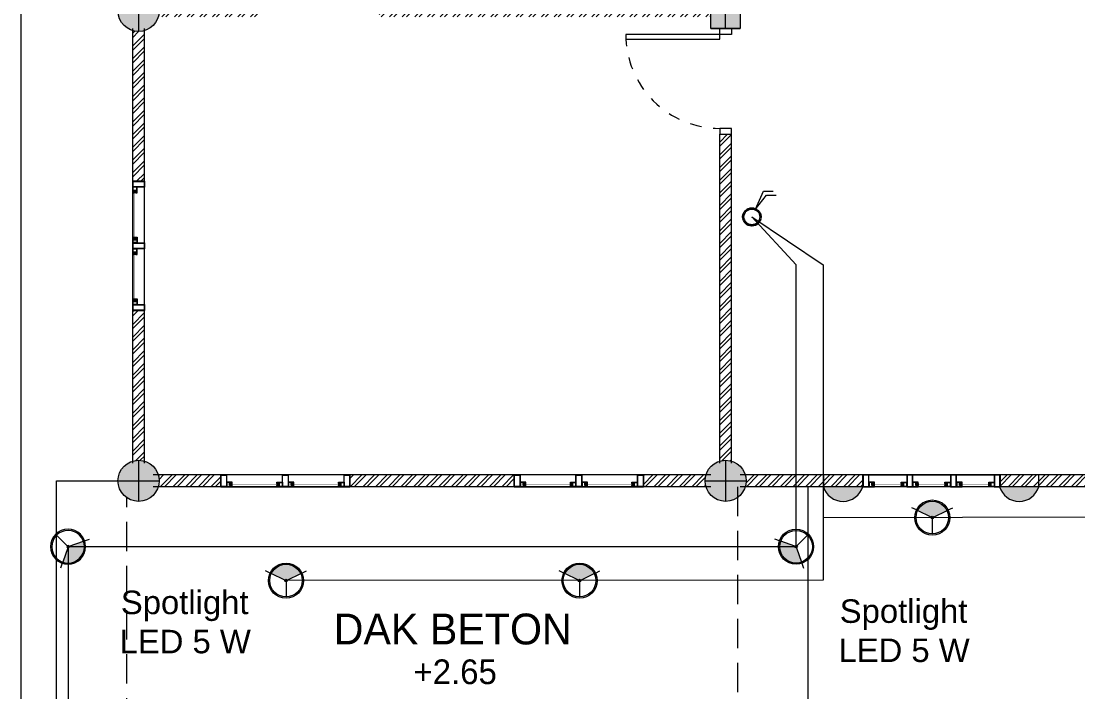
# Model space of a CAD drawing. Header units: millimetres. Extents: x -667 to -468, y -723 to -475.
# Drawn here: x -546.15 to -537.15, y -707.18 to -701.47 of the extents above; entities that cross this region are included whole.
import ezdxf

# ---------------------------------------------------------------- set-up
doc = ezdxf.new("R2010")
doc.units = ezdxf.units.MM
doc.linetypes.add('DASHED2', pattern=[0.375, 0.25, -0.125])
doc.linetypes.add('HIDDEN', pattern=[0.375, 0.25, -0.125])
doc.layers.get('0').update_dxf_attribs({"lineweight": 9})
for name, color, linetype, lineweight in [('COLUMN', 11, 'Continuous', 9), ('dinding', 36, 'Continuous', 9), ('DOOR', 6, 'Continuous', 5), ('HIDDEN', 9, 'HIDDEN', 5), ('NOTASI', 250, 'Continuous', 5), ('pintu', 6, 'Continuous', 5), ('TEXT', 26, 'Continuous', 5)]:
    doc.layers.add(name, color=color, linetype=linetype, lineweight=lineweight)
doc.styles.get("Standard").update_dxf_attribs({"font": 'arial.ttf'})
pattern_1 = [(45, (113.00251, -159.11501), (-0.053881537, 0.053881537), []), (45, (113.038434, -159.11501), (-0.053881537, 0.053881537), [])]

# ---------------------------------------------------------------- blocks, each defined once
blk = doc.blocks.new('spotlight')
h = blk.add_hatch(color=256)
h.set_gradient(color1=(246, 249, 78), one_color=1, tint=1, name='SPHERICAL')
h.paths.add_polyline_path([(0.0104, 0.005), (0.1332, 0.0638, 0.629887), (-0.1332, 0.0638), (-0.0104, 0.005, -0.629887)])
h = blk.add_hatch(color=256)
h.set_gradient(color1=(186, 177, 3), one_color=1, tint=1, name='SPHERICAL')
h.paths.add_polyline_path([(0.0115, 0, 1), (-0.0115, 0, 1)])
at = {"color": 244, "true_color": 0x990a2b}
for p, q in [((-0.1436, 0.0687), (-0.1848, 0.0885)), ((-0.0104, 0.005), (-0.1332, 0.0638)), ((0.0104, 0.005), (0.1332, 0.0638)), ((0.1436, 0.0687), (0.1848, 0.0885)), ((0, -0.0115), (0, -0.1477))]:
    blk.add_line(p, q, dxfattribs=at)
for radius in [0.1592, 0.1477]:
    blk.add_circle((0, 0), radius, dxfattribs=at)
blk.add_circle((0, 0), 0.0115)
blk = doc.blocks.new('FFFF')
at = {"layer": 'NOTASI', "ltscale": 0.01}
h = blk.add_hatch(color=256, dxfattribs=at)
h.paths.add_polyline_path([(-508.3704, -250.991), (-508.4954, -250.991), (-508.4954, -251.141), (-508.3704, -251.141)])
h.paths.add_polyline_path([(-508.3704, -251.141), (-508.4954, -251.141), (-508.4954, -251.291), (-508.3704, -251.291)])
h.paths.add_polyline_path([(-508.4954, -251.141), (-508.6204, -251.141), (-508.6204, -251.291), (-508.4954, -251.291)])
h.paths.add_polyline_path([(-508.4954, -250.991), (-508.6204, -250.991), (-508.6204, -251.141), (-508.4954, -251.141)])
at = {"ltscale": 0.01}
for p, q in [((-508.3704, -250.991), (-508.6204, -250.991)), ((-508.4954, -250.991), (-508.4954, -251.291)), ((-508.6204, -251.141), (-508.3704, -251.141))]:
    blk.add_line(p, q, dxfattribs=at)
blk.add_lwpolyline([(-508.6204, -250.991), (-508.3704, -250.991), (-508.3704, -251.291), (-508.6204, -251.291)], close=True, dxfattribs=at)
blk = doc.blocks.new('*U614')
for points in [[(81823.4, 24533.4), (81823.4, 25333.4), (81783.4, 25333.4), (81783.4, 24533.4)], [(80973.4, 24433.4), (81023.4, 24433.4), (81023.4, 24533.4), (80973.4, 24533.4)], [(81823.4, 24533.4), (81873.4, 24533.4), (81873.4, 24433.4), (81823.4, 24433.4)]]:
    blk.add_lwpolyline(points, close=True)
at = {"layer": 'HIDDEN'}
blk.add_arc((81823.4, 24533.4), 800, 90, 180, dxfattribs=at)
blk = doc.blocks.new('kolommm bulat')
at = {"layer": 'NOTASI'}
h = blk.add_hatch(color=256, dxfattribs=at)
h.paths.add_polyline_path([(-808.9141, -494.9305), (-808.9141, -495.1055), (-808.7391, -495.1055, 0.414214)])
h.paths.add_polyline_path([(-808.9141, -494.9305, 0.414214), (-809.0891, -495.1055), (-808.9141, -495.1055)])
h.paths.add_polyline_path([(-808.9141, -495.1055), (-809.0891, -495.1055, 0.414214), (-808.9141, -495.2805)])
h.paths.add_polyline_path([(-808.7391, -495.1055), (-808.9141, -495.1055), (-808.9141, -495.2805, 0.414214)])
for p, q in [((-808.9141, -494.9305), (-808.9141, -495.2805)), ((-809.0891, -495.1055), (-808.7391, -495.1055))]:
    blk.add_line(p, q)
blk.add_circle((-808.9141, -495.1055), 0.175)
blk = doc.blocks.new('VBV')
h = blk.add_hatch()
h.set_pattern_fill('ANSI31', color=30, scale=0.02, angle=-180, style=0)
h.set_pattern_definition([(45, (-1846.064447, -2578.5427676), (-0.0017677669529, 0.0017677669529), [])])
h.paths.add_polyline_path([(-651.2903, -519.7223), (-651.2883, -519.7223, -0.354282), (-651.2863, -519.7193), (-651.3063, -519.7193), (-651.3063, -519.7273), (-651.2903, -519.7273)])
h.paths.add_polyline_path([(-651.3063, -519.7113), (-651.3063, -519.7193), (-651.2863, -519.7193, -0.354282), (-651.2883, -519.7163), (-651.2903, -519.7163), (-651.2903, -519.7113)])
h = blk.add_hatch()
h.set_pattern_fill('ANSI31', color=30, scale=0.02, angle=-180, style=0)
h.set_pattern_definition([(135, (543.7193513, -2578.5427676), (0.0017677669529, 0.0017677669529), [])])
h.paths.add_polyline_path([(-651.0548, -519.7223), (-651.0568, -519.7223, 0.354282), (-651.0588, -519.7193), (-651.0388, -519.7193), (-651.0388, -519.7273), (-651.0548, -519.7273)])
h.paths.add_polyline_path([(-651.0388, -519.7113), (-651.0388, -519.7193), (-651.0588, -519.7193, 0.354282), (-651.0568, -519.7163), (-651.0548, -519.7163), (-651.0548, -519.7113)])
h = blk.add_hatch()
h.set_pattern_fill('ANSI31', color=30, scale=0.02, angle=-180, style=0)
h.set_pattern_definition([(45, (-1845.6919134, -2578.5427676), (-0.0017677669529, 0.0017677669529), [])])
h.paths.add_polyline_path([(-650.9178, -519.7223), (-650.9158, -519.7223, -0.354282), (-650.9138, -519.7193), (-650.9338, -519.7193), (-650.9338, -519.7273), (-650.9178, -519.7273)])
h.paths.add_polyline_path([(-650.9338, -519.7113), (-650.9338, -519.7193), (-650.9138, -519.7193, -0.354282), (-650.9158, -519.7163), (-650.9178, -519.7163), (-650.9178, -519.7113)])
h = blk.add_hatch()
h.set_pattern_fill('ANSI31', color=30, scale=0.02, angle=-180, style=0)
h.set_pattern_definition([(135, (544.0918849, -2578.5427676), (0.0017677669529, 0.0017677669529), [])])
h.paths.add_polyline_path([(-650.6822, -519.7223), (-650.6842, -519.7223, 0.354282), (-650.6862, -519.7193), (-650.6662, -519.7193), (-650.6662, -519.7273), (-650.6822, -519.7273)])
h.paths.add_polyline_path([(-650.6662, -519.7113), (-650.6662, -519.7193), (-650.6862, -519.7193, 0.354282), (-650.6842, -519.7163), (-650.6822, -519.7163), (-650.6822, -519.7113)])
h = blk.add_hatch()
h.set_pattern_fill('ANSI31', color=30, scale=0.02, angle=-180, style=0)
h.set_pattern_definition([(45, (-1845.31938, -2578.5427676), (-0.0017677669529, 0.0017677669529), [])])
h.paths.add_polyline_path([(-650.5452, -519.7223), (-650.5432, -519.7223, -0.354282), (-650.5412, -519.7193), (-650.5612, -519.7193), (-650.5612, -519.7273), (-650.5452, -519.7273)])
h.paths.add_polyline_path([(-650.5612, -519.7113), (-650.5612, -519.7193), (-650.5412, -519.7193, -0.354282), (-650.5432, -519.7163), (-650.5452, -519.7163), (-650.5452, -519.7113)])
h = blk.add_hatch()
h.set_pattern_fill('ANSI31', color=30, scale=0.02, angle=-180, style=0)
h.set_pattern_definition([(135, (544.4644184, -2578.5427676), (0.0017677669529, 0.0017677669529), [])])
h.paths.add_polyline_path([(-650.3097, -519.7223), (-650.3117, -519.7223, 0.354282), (-650.3137, -519.7193), (-650.2937, -519.7193), (-650.2937, -519.7273), (-650.3097, -519.7273)])
h.paths.add_polyline_path([(-650.2937, -519.7113), (-650.2937, -519.7193), (-650.3137, -519.7193, 0.354282), (-650.3117, -519.7163), (-650.3097, -519.7163), (-650.3097, -519.7113)])
for points in [[(-651.3338, -519.6381), (-651.3838, -519.6381), (-651.3838, -519.7381), (-651.3338, -519.7381)], [(-651.3838, -519.6381), (-650.2162, -519.6381), (-650.2162, -519.7381), (-651.3838, -519.7381)], [(-651.3358, -519.6401), (-651.3818, -519.6401), (-651.3818, -519.7361), (-651.3358, -519.7361)], [(-650.9613, -519.6381), (-651.0113, -519.6381), (-651.0113, -519.7381), (-650.9613, -519.7381)], [(-650.9633, -519.6401), (-651.0093, -519.6401), (-651.0093, -519.7361), (-650.9633, -519.7361)], [(-650.5887, -519.6381), (-650.6387, -519.6381), (-650.6387, -519.7381), (-650.5887, -519.7381)], [(-650.5907, -519.6401), (-650.6367, -519.6401), (-650.6367, -519.7361), (-650.5907, -519.7361)], [(-650.2162, -519.6381), (-650.2662, -519.6381), (-650.2662, -519.7381), (-650.2162, -519.7381)], [(-650.2182, -519.6401), (-650.2642, -519.6401), (-650.2642, -519.7361), (-650.2182, -519.7361)], [(-651.3083, -519.7093), (-651.2883, -519.7093), (-651.2883, -519.7026), (-651.3318, -519.7026), (-651.3318, -519.7361), (-651.2883, -519.7361), (-651.2883, -519.7293), (-651.3083, -519.7293)], [(-651.0368, -519.7093), (-651.0568, -519.7093), (-651.0568, -519.7026), (-651.0133, -519.7026), (-651.0133, -519.7361), (-651.0568, -519.7361), (-651.0568, -519.7293), (-651.0368, -519.7293)], [(-650.9358, -519.7093), (-650.9158, -519.7093), (-650.9158, -519.7026), (-650.9593, -519.7026), (-650.9593, -519.7361), (-650.9158, -519.7361), (-650.9158, -519.7293), (-650.9358, -519.7293)], [(-650.6642, -519.7093), (-650.6842, -519.7093), (-650.6842, -519.7026), (-650.6407, -519.7026), (-650.6407, -519.7361), (-650.6842, -519.7361), (-650.6842, -519.7293), (-650.6642, -519.7293)], [(-650.5632, -519.7093), (-650.5432, -519.7093), (-650.5432, -519.7026), (-650.5867, -519.7026), (-650.5867, -519.7361), (-650.5432, -519.7361), (-650.5432, -519.7293), (-650.5632, -519.7293)], [(-650.2917, -519.7093), (-650.3117, -519.7093), (-650.3117, -519.7026), (-650.2682, -519.7026), (-650.2682, -519.7361), (-650.3117, -519.7361), (-650.3117, -519.7293), (-650.2917, -519.7293)]]:
    blk.add_lwpolyline(points, close=True)
for points in [[(-651.2883, -519.7133), (-651.2883, -519.7113), (-651.2883, -519.7163), (-651.2883, -519.7113), (-651.2863, -519.7113), (-651.2863, -519.7006), (-651.3338, -519.7006), (-651.3338, -519.7381), (-651.2863, -519.7381), (-651.2863, -519.7273), (-651.2883, -519.7273), (-651.2883, -519.7223), (-651.2883, -519.7273)], [(-651.2883, -519.7223), (-651.2903, -519.7223), (-651.2903, -519.7273), (-651.3063, -519.7273), (-651.3063, -519.7113), (-651.2903, -519.7113), (-651.2903, -519.7163), (-651.2883, -519.7163)], [(-651.0568, -519.7133), (-651.0568, -519.7113), (-651.0568, -519.7163), (-651.0568, -519.7113), (-651.0588, -519.7113), (-651.0588, -519.7006), (-651.0113, -519.7006), (-651.0113, -519.7381), (-651.0588, -519.7381), (-651.0588, -519.7273), (-651.0568, -519.7273), (-651.0568, -519.7223), (-651.0568, -519.7273)], [(-651.0568, -519.7223), (-651.0548, -519.7223), (-651.0548, -519.7273), (-651.0388, -519.7273), (-651.0388, -519.7113), (-651.0548, -519.7113), (-651.0548, -519.7163), (-651.0568, -519.7163)], [(-650.9158, -519.7133), (-650.9158, -519.7113), (-650.9158, -519.7163), (-650.9158, -519.7113), (-650.9138, -519.7113), (-650.9138, -519.7006), (-650.9613, -519.7006), (-650.9613, -519.7381), (-650.9138, -519.7381), (-650.9138, -519.7273), (-650.9158, -519.7273), (-650.9158, -519.7223), (-650.9158, -519.7273)], [(-650.9158, -519.7223), (-650.9178, -519.7223), (-650.9178, -519.7273), (-650.9338, -519.7273), (-650.9338, -519.7113), (-650.9178, -519.7113), (-650.9178, -519.7163), (-650.9158, -519.7163)], [(-650.6842, -519.7133), (-650.6842, -519.7113), (-650.6842, -519.7163), (-650.6842, -519.7113), (-650.6862, -519.7113), (-650.6862, -519.7006), (-650.6387, -519.7006), (-650.6387, -519.7381), (-650.6862, -519.7381), (-650.6862, -519.7273), (-650.6842, -519.7273), (-650.6842, -519.7223), (-650.6842, -519.7273)], [(-650.6842, -519.7223), (-650.6822, -519.7223), (-650.6822, -519.7273), (-650.6662, -519.7273), (-650.6662, -519.7113), (-650.6822, -519.7113), (-650.6822, -519.7163), (-650.6842, -519.7163)], [(-650.5432, -519.7133), (-650.5432, -519.7113), (-650.5432, -519.7163), (-650.5432, -519.7113), (-650.5412, -519.7113), (-650.5412, -519.7006), (-650.5887, -519.7006), (-650.5887, -519.7381), (-650.5412, -519.7381), (-650.5412, -519.7273), (-650.5432, -519.7273), (-650.5432, -519.7223), (-650.5432, -519.7273)], [(-650.5432, -519.7223), (-650.5452, -519.7223), (-650.5452, -519.7273), (-650.5612, -519.7273), (-650.5612, -519.7113), (-650.5452, -519.7113), (-650.5452, -519.7163), (-650.5432, -519.7163)], [(-650.3117, -519.7133), (-650.3117, -519.7113), (-650.3117, -519.7163), (-650.3117, -519.7113), (-650.3137, -519.7113), (-650.3137, -519.7006), (-650.2662, -519.7006), (-650.2662, -519.7381), (-650.3137, -519.7381), (-650.3137, -519.7273), (-650.3117, -519.7273), (-650.3117, -519.7223), (-650.3117, -519.7273)], [(-650.3117, -519.7223), (-650.3097, -519.7223), (-650.3097, -519.7273), (-650.2937, -519.7273), (-650.2937, -519.7113), (-650.3097, -519.7113), (-650.3097, -519.7163), (-650.3117, -519.7163)]]:
    blk.add_lwpolyline(points)
at = {"color": 20, "const_width": 0.002}
for points in [[(-651.0548, -519.7193), (-651.2903, -519.7193)], [(-650.6822, -519.7193), (-650.9178, -519.7193)], [(-650.3097, -519.7193), (-650.5452, -519.7193)]]:
    blk.add_lwpolyline(points, dxfattribs=at)
for centre, start, end in [((-651.2855, -519.7166), 174.67337, 252.70675), ((-651.2855, -519.7221), 107.29325, 185.32663), ((-651.0596, -519.7166), 287.29325, 5.32663), ((-651.0596, -519.7221), 354.67337, 72.70675), ((-650.9129, -519.7166), 174.67337, 252.70675), ((-650.9129, -519.7221), 107.29325, 185.32663), ((-650.6871, -519.7166), 287.29325, 5.32663), ((-650.6871, -519.7221), 354.67337, 72.70675), ((-650.5404, -519.7166), 174.67337, 252.70675), ((-650.5404, -519.7221), 107.29325, 185.32663), ((-650.3146, -519.7166), 287.29325, 5.32663), ((-650.3146, -519.7221), 354.67337, 72.70675)]:
    blk.add_arc(centre, 0.00286, start, end)
blk = doc.blocks.new('FCE')
h = blk.add_hatch()
h.set_pattern_fill('ANSI31', color=30, scale=0.02, angle=-180, style=0)
h.set_pattern_definition([(45, (-1849.7851361, -2568.5427676), (-0.0017677669529, 0.0017677669529), [])])
h.paths.add_polyline_path([(-655.011, -509.7223), (-655.009, -509.7223, -0.354282), (-655.007, -509.7193), (-655.027, -509.7193), (-655.027, -509.7273), (-655.011, -509.7273)])
h.paths.add_polyline_path([(-655.027, -509.7113), (-655.027, -509.7193), (-655.007, -509.7193, -0.354282), (-655.009, -509.7163), (-655.011, -509.7163), (-655.011, -509.7113)])
h = blk.add_hatch()
h.set_pattern_fill('ANSI31', color=30, scale=0.02, angle=-180, style=0)
h.set_pattern_definition([(135, (540.1511286, -2568.5427676), (0.0017677669529, 0.0017677669529), [])])
h.paths.add_polyline_path([(-654.623, -509.7223), (-654.625, -509.7223, 0.354282), (-654.627, -509.7193), (-654.607, -509.7193), (-654.607, -509.7273), (-654.623, -509.7273)])
h.paths.add_polyline_path([(-654.607, -509.7113), (-654.607, -509.7193), (-654.627, -509.7193, 0.354282), (-654.625, -509.7163), (-654.623, -509.7163), (-654.623, -509.7113)])
h = blk.add_hatch()
h.set_pattern_fill('ANSI31', color=30, scale=0.02, angle=-180, style=0)
h.set_pattern_definition([(45, (-1849.2601361, -2568.5427676), (-0.0017677669529, 0.0017677669529), [])])
h.paths.add_polyline_path([(-654.486, -509.7223), (-654.484, -509.7223, -0.354282), (-654.482, -509.7193), (-654.502, -509.7193), (-654.502, -509.7273), (-654.486, -509.7273)])
h.paths.add_polyline_path([(-654.502, -509.7113), (-654.502, -509.7193), (-654.482, -509.7193, -0.354282), (-654.484, -509.7163), (-654.486, -509.7163), (-654.486, -509.7113)])
h = blk.add_hatch()
h.set_pattern_fill('ANSI31', color=30, scale=0.02, angle=-180, style=0)
h.set_pattern_definition([(135, (540.6761286, -2568.5427676), (0.0017677669529, 0.0017677669529), [])])
h.paths.add_polyline_path([(-654.098, -509.7223), (-654.1, -509.7223, 0.354282), (-654.102, -509.7193), (-654.082, -509.7193), (-654.082, -509.7273), (-654.098, -509.7273)])
h.paths.add_polyline_path([(-654.082, -509.7113), (-654.082, -509.7193), (-654.102, -509.7193, 0.354282), (-654.1, -509.7163), (-654.098, -509.7163), (-654.098, -509.7113)])
for points in [[(-655.0545, -509.6381), (-655.1045, -509.6381), (-655.1045, -509.7381), (-655.0545, -509.7381)], [(-655.1045, -509.6381), (-654.0045, -509.6381), (-654.0045, -509.7381), (-655.1045, -509.7381)], [(-655.0565, -509.6401), (-655.1025, -509.6401), (-655.1025, -509.7361), (-655.0565, -509.7361)], [(-654.5295, -509.6381), (-654.5795, -509.6381), (-654.5795, -509.7381), (-654.5295, -509.7381)], [(-654.5315, -509.6401), (-654.5775, -509.6401), (-654.5775, -509.7361), (-654.5315, -509.7361)], [(-654.0045, -509.6381), (-654.0545, -509.6381), (-654.0545, -509.7381), (-654.0045, -509.7381)], [(-654.0065, -509.6401), (-654.0525, -509.6401), (-654.0525, -509.7361), (-654.0065, -509.7361)], [(-655.029, -509.7093), (-655.009, -509.7093), (-655.009, -509.7026), (-655.0525, -509.7026), (-655.0525, -509.7361), (-655.009, -509.7361), (-655.009, -509.7293), (-655.029, -509.7293)], [(-654.605, -509.7093), (-654.625, -509.7093), (-654.625, -509.7026), (-654.5815, -509.7026), (-654.5815, -509.7361), (-654.625, -509.7361), (-654.625, -509.7293), (-654.605, -509.7293)], [(-654.504, -509.7093), (-654.484, -509.7093), (-654.484, -509.7026), (-654.5275, -509.7026), (-654.5275, -509.7361), (-654.484, -509.7361), (-654.484, -509.7293), (-654.504, -509.7293)], [(-654.08, -509.7093), (-654.1, -509.7093), (-654.1, -509.7026), (-654.0565, -509.7026), (-654.0565, -509.7361), (-654.1, -509.7361), (-654.1, -509.7293), (-654.08, -509.7293)]]:
    blk.add_lwpolyline(points, close=True)
for points in [[(-655.009, -509.7133), (-655.009, -509.7113), (-655.009, -509.7163), (-655.009, -509.7113), (-655.007, -509.7113), (-655.007, -509.7006), (-655.0545, -509.7006), (-655.0545, -509.7381), (-655.007, -509.7381), (-655.007, -509.7273), (-655.009, -509.7273), (-655.009, -509.7223), (-655.009, -509.7273)], [(-655.009, -509.7223), (-655.011, -509.7223), (-655.011, -509.7273), (-655.027, -509.7273), (-655.027, -509.7113), (-655.011, -509.7113), (-655.011, -509.7163), (-655.009, -509.7163)], [(-654.625, -509.7133), (-654.625, -509.7113), (-654.625, -509.7163), (-654.625, -509.7113), (-654.627, -509.7113), (-654.627, -509.7006), (-654.5795, -509.7006), (-654.5795, -509.7381), (-654.627, -509.7381), (-654.627, -509.7273), (-654.625, -509.7273), (-654.625, -509.7223), (-654.625, -509.7273)], [(-654.625, -509.7223), (-654.623, -509.7223), (-654.623, -509.7273), (-654.607, -509.7273), (-654.607, -509.7113), (-654.623, -509.7113), (-654.623, -509.7163), (-654.625, -509.7163)], [(-654.484, -509.7133), (-654.484, -509.7113), (-654.484, -509.7163), (-654.484, -509.7113), (-654.482, -509.7113), (-654.482, -509.7006), (-654.5295, -509.7006), (-654.5295, -509.7381), (-654.482, -509.7381), (-654.482, -509.7273), (-654.484, -509.7273), (-654.484, -509.7223), (-654.484, -509.7273)], [(-654.484, -509.7223), (-654.486, -509.7223), (-654.486, -509.7273), (-654.502, -509.7273), (-654.502, -509.7113), (-654.486, -509.7113), (-654.486, -509.7163), (-654.484, -509.7163)], [(-654.1, -509.7133), (-654.1, -509.7113), (-654.1, -509.7163), (-654.1, -509.7113), (-654.102, -509.7113), (-654.102, -509.7006), (-654.0545, -509.7006), (-654.0545, -509.7381), (-654.102, -509.7381), (-654.102, -509.7273), (-654.1, -509.7273), (-654.1, -509.7223), (-654.1, -509.7273)], [(-654.1, -509.7223), (-654.098, -509.7223), (-654.098, -509.7273), (-654.082, -509.7273), (-654.082, -509.7113), (-654.098, -509.7113), (-654.098, -509.7163), (-654.1, -509.7163)]]:
    blk.add_lwpolyline(points)
at = {"color": 20, "const_width": 0.002}
for points in [[(-654.623, -509.7193), (-655.011, -509.7193)], [(-654.098, -509.7193), (-654.486, -509.7193)]]:
    blk.add_lwpolyline(points, dxfattribs=at)
for centre, start, end in [((-655.0062, -509.7166), 174.67337, 252.70675), ((-655.0062, -509.7221), 107.29325, 185.32663), ((-654.6279, -509.7166), 287.29325, 5.32663), ((-654.6279, -509.7221), 354.67337, 72.70675), ((-654.4812, -509.7166), 174.67337, 252.70675), ((-654.4812, -509.7221), 107.29325, 185.32663), ((-654.1029, -509.7166), 287.29325, 5.32663), ((-654.1029, -509.7221), 354.67337, 72.70675)]:
    blk.add_arc(centre, 0.00286, start, end)
blk = doc.blocks.new('saklar')
at = {"color": 242, "true_color": 0xbb071f}
for p, q in [((0.05, 0.11), (0.166, 0.364)), ((0.05, 0.11), (0.207, 0.307)), ((0.166, 0.364), (0.3, 0.364)), ((0.207, 0.307), (0.342, 0.307))]:
    blk.add_line(p, q, dxfattribs=at)
at = {"color": 242, "lineweight": 35, "true_color": 0xbb071f}
blk.add_circle((0, 0), 0.121, dxfattribs=at)

msp = doc.modelspace()

# ---------------------------------------------------------------- hatches: boundary and pattern name
at = {"layer": 'NOTASI'}
h = msp.add_hatch(dxfattribs=at)
h.set_pattern_fill('ANSI32', color=256, scale=0.008, style=0)
h.set_pattern_definition(pattern_1)
h.paths.add_polyline_path([(-540.2708, -701.3357), (-543.0958, -701.3357), (-543.0958, -701.4357), (-540.2708, -701.4357)])
h.paths.add_polyline_path([(-544.0958, -701.3357), (-544.9781, -701.3357, -0.072565), (-544.9708, -701.3857, -0.072565), (-544.9781, -701.4357), (-544.0958, -701.4357)])
h.paths.add_polyline_path([(-545.0958, -701.5534, -0.145898), (-545.1958, -701.5534), (-545.1958, -702.8357), (-545.0958, -702.8357)])
h = msp.add_hatch(dxfattribs=at)
h.set_pattern_fill('ANSI32', color=256, scale=0.008, style=0)
h.set_pattern_definition(pattern_1)
h.paths.add_polyline_path([(-540.0958, -702.4357), (-540.1958, -702.4357), (-540.1958, -705.2179, -0.145898), (-540.0958, -705.2179)])
h.paths.add_polyline_path([(-540.3135, -705.3357), (-540.8458, -705.3357), (-540.8458, -705.4357), (-540.3135, -705.4357, -0.072565), (-540.3208, -705.3857, -0.072565)])
h.paths.add_polyline_path([(-541.9458, -705.3357), (-543.3458, -705.3357), (-543.3458, -705.4357), (-541.9458, -705.4357)])
h.paths.add_polyline_path([(-544.4458, -705.3357), (-544.9781, -705.3357, -0.072565), (-544.9708, -705.3857, -0.072565), (-544.9781, -705.4357), (-544.4458, -705.4357)])
h.paths.add_polyline_path([(-545.0958, -703.9357), (-545.1958, -703.9357), (-545.1958, -705.2179, -0.145898), (-545.0958, -705.2179)])
h = msp.add_hatch(dxfattribs=at)
h.set_pattern_fill('ANSI32', color=256, scale=0.008, style=0)
h.set_pattern_definition(pattern_1)
h.paths.add_polyline_path([(-536.8208, -705.3857, -0.072565), (-536.8135, -705.3357), (-536.9986, -705.3357), (-536.9986, -705.4357), (-536.8135, -705.4357, -0.072565)])
h.paths.add_polyline_path([(-536.9986, -705.3357), (-537.4781, -705.3357), (-537.4781, -705.4357), (-536.9986, -705.4357)])
h.paths.add_polyline_path([(-537.4781, -705.3357), (-537.8075, -705.3357), (-537.8075, -705.4357), (-537.4781, -705.4357)])
h.paths.add_polyline_path([(-538.9781, -705.3357), (-539.3135, -705.3357), (-539.3135, -705.4357), (-538.9781, -705.4357)])
h.paths.add_polyline_path([(-539.3135, -705.3357), (-539.9781, -705.3357, -0.072565), (-539.9708, -705.3857, -0.072565), (-539.9781, -705.4357), (-539.3135, -705.4357)])
h = msp.add_hatch(color=256, dxfattribs=at)
h.paths.add_polyline_path([(-537.4781, -705.4357), (-537.8135, -705.4357, 0.745356)])
h.paths.add_polyline_path([(-538.9781, -705.4357), (-539.3135, -705.4357, 0.745356)])

# ---------------------------------------------------------------- linework, layer by layer
at = {"color": 1, "linetype": 'ByBlock', "true_color": 0xff1a1a}
for p, q in [((-539.5458, -703.5461), (-539.9222, -703.1398)), ((-539.9222, -703.1398), (-539.3154, -703.5461)), ((-539.5458, -705.9467), (-539.5458, -703.5461)), ((-539.3154, -703.5461), (-539.3154, -706.2302)), ((-533.8362, -705.6923), (-539.3154, -705.6994)), ((-539.5458, -705.9467), (-545.7458, -705.9467)), ((-545.7458, -705.9467), (-545.7458, -710.9857)), ((-539.3154, -706.2302), (-543.8899, -706.2349))]:
    msp.add_line(p, q, dxfattribs=at)
for points in [[(-539.3135, -705.3357), (-539.3135, -705.4357, 0.745356), (-538.9781, -705.4357), (-538.9781, -705.3357)], [(-537.8135, -705.3357), (-537.8135, -705.4357, 0.745356), (-537.4781, -705.4357), (-537.4781, -705.3357)]]:
    msp.add_lwpolyline(points, format="xyb")
at = {"layer": 'dinding', "ltscale": 0.01}
msp.add_line((-546.1458, -711.3857), (-546.1458, -691.3857), dxfattribs=at)
at = {"layer": 'dinding'}
for p, q in [((-545.1958, -705.2357), (-545.1958, -701.5357)), ((-545.0958, -705.2357), (-545.0958, -701.5357)), ((-540.1958, -705.2357), (-540.1958, -702.4357)), ((-540.0958, -705.2357), (-540.0958, -702.4357)), ((-540.2708, -705.3357), (-545.0208, -705.3357)), ((-534.7708, -705.3357), (-540.0208, -705.3357)), ((-540.2708, -705.4357), (-545.0208, -705.4357)), ((-534.7708, -705.4357), (-540.0208, -705.4357))]:
    msp.add_line(p, q, dxfattribs=at)
msp.add_lwpolyline([(-539.4458, -705.4357), (-539.4458, -711.0857), (-545.8458, -711.0857), (-545.8458, -705.3857), (-545.3208, -705.3857)], dxfattribs=at)
at = {"layer": 'dinding', "linetype": 'DASHED2'}
msp.add_lwpolyline([(-540.0458, -705.4357), (-540.0458, -710.4857), (-545.2458, -710.4857), (-545.2458, -705.5293)], dxfattribs=at)

# ---------------------------------------------------------------- block references
for name, p, xscale, yscale, zscale in [('saklar', (-539.9222, -703.1398), 0.6011865158496799, 0.6011865158496799, 0.6011865158496799), ('spotlight', (-538.3854, -705.6984), 0.9393539310151247, 0.9393539310151247, 0.9393539310151247), ('spotlight', (-543.8899, -706.2349), 0.9393539310151247, 0.9393539310151247, 0.9393539310151247), ('spotlight', (-541.3899, -706.2349), 0.9393539310151247, 0.9393539310151247, 0.9393539310151247)]:
    msp.add_blockref(name, p, dxfattribs=dict(xscale=xscale, yscale=yscale, zscale=zscale))
at = {"yscale": 0.9393539310151245, "zscale": 0.9393539310151247}
for p, xscale, rotation in [((-545.7458, -705.9467), -0.9393539310151247, 224.9999999999634), ((-539.5458, -705.9467), 0.9393539310151247, 135.0000000000366)]:
    msp.add_blockref('spotlight', p, dxfattribs=dict(at, xscale=xscale, rotation=rotation))
at = {"layer": 'COLUMN'}
for p in [(263.7683, -206.2802), (263.7683, -210.2802), (268.7683, -210.2802)]:
    msp.add_blockref('kolommm bulat', p, dxfattribs=at)
at = {"layer": 'COLUMN', "rotation": 180}
msp.add_blockref('FFFF', (-1048.6412, -952.5267), dxfattribs=at)
at = {"layer": 'DOOR', "xscale": 0.0009999999999763531, "yscale": 0.0009999999999763531, "zscale": 0.0009999999999763531, "rotation": 90.00000000001445}
msp.add_blockref('*U614', (-515.6624, -783.409), dxfattribs=at)
at = {"layer": 'pintu', "xscale": -1, "rotation": 270}
msp.add_blockref('FCE', (-35.4577, -48.8311), dxfattribs=at)
at = {"layer": 'pintu', "xscale": -1}
for p in [(-1198.4503, -195.6976), (-1195.9503, -195.6976)]:
    msp.add_blockref('FCE', p, dxfattribs=at)
at = {"layer": 'pintu'}
msp.add_blockref('VBV', (112.4087, -185.6976), dxfattribs=at)

# ---------------------------------------------------------------- texts
at = {"color": 1, "linetype": 'ByBlock', "true_color": 0xff1a1a, "char_height": 0.2, "attachment_point": 1}
for insert in [(-545.4243, -706.3204), (-539.3017, -706.3948)]:
    msp.add_mtext_dynamic_manual_height_columns('\\pi0.12795;{\\C256;Spotlight \\P\\pi0.11718;LED 5 W}', width=1.328621, gutter_width=12.5, heights=[0], dxfattribs=dict(at, insert=insert))
at = {"layer": 'TEXT', "lineweight": 9, "attachment_point": 5}
for s, insert, char_height in [('{\\fIrisUPC|b0|i0|c0|p34;DAK BETON}', (-542.4699, -706.6489), 0.262377), ('{\\fIrisUPC|b0|i0|c0|p34;+2.65}', (-542.4493, -707.0125), 0.209901)]:
    msp.add_mtext(s, dxfattribs=dict(at, insert=insert, char_height=char_height))

doc.saveas('drawing.dxf')
